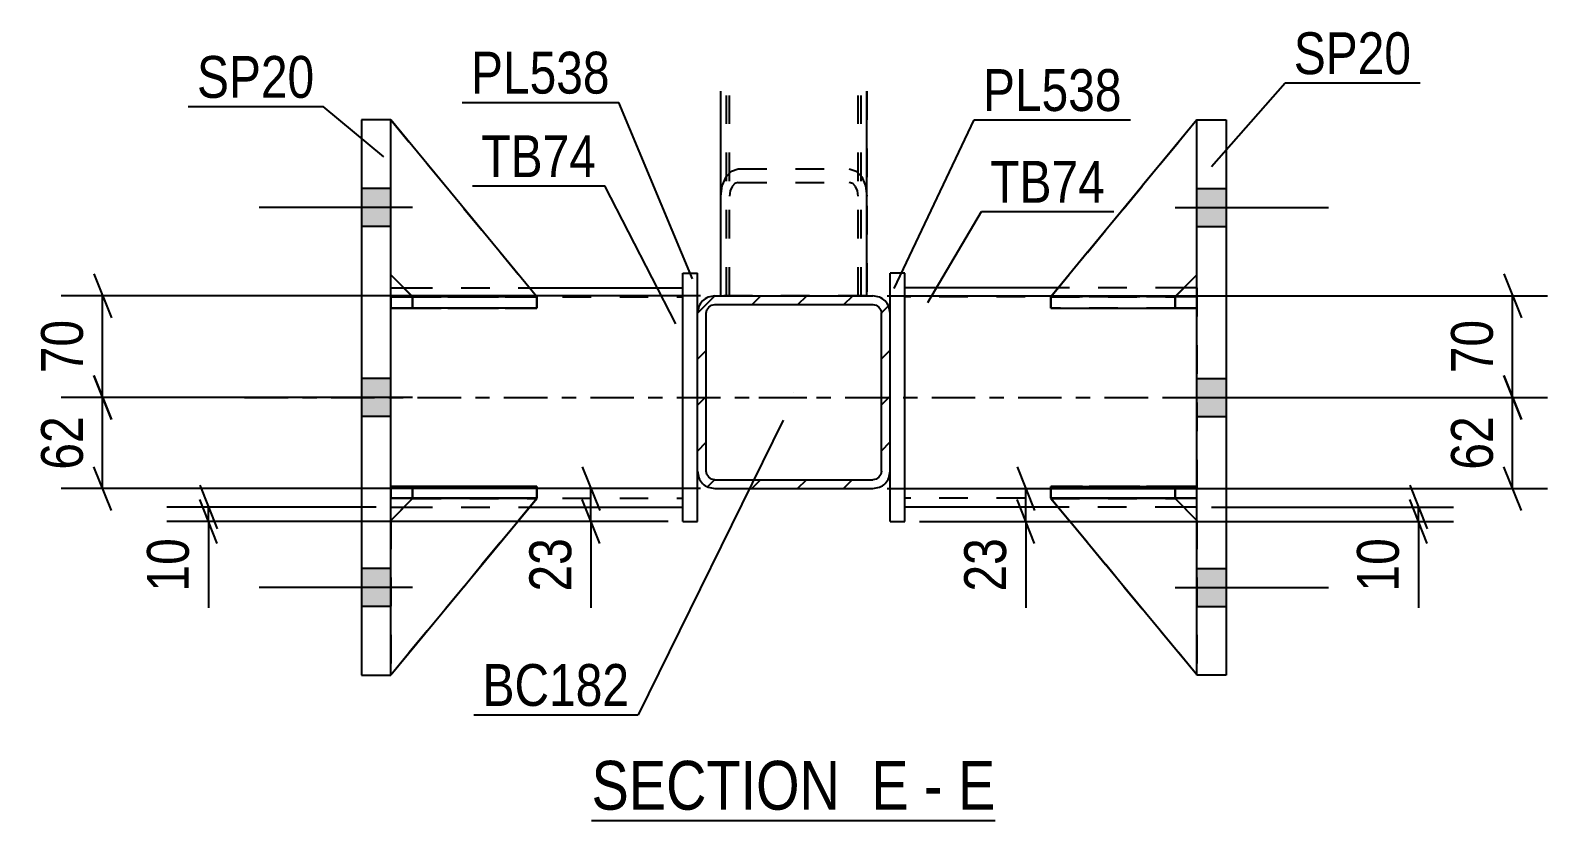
# Model space of a CAD drawing. Header units: millimetres. Extents: x 0 to 841, y 0 to 594.
# Drawn here: x 214.2 to 318.1, y 155.7 to 209.8 of the extents above; entities that cross this region are included whole.
import ezdxf

# ---------------------------------------------------------------- set-up
doc = ezdxf.new("R2010")
doc.units = ezdxf.units.MM
doc.linetypes.add('DXK_LINE_DOT2', pattern=[3.9198, 1.9599, -1.9599])
doc.linetypes.add('DXK_LINE_DOT3', pattern=[5.9187, 2.979, -0.9799, 0.9799, -0.9799])
doc.styles.add('Arial Narrow', font='ARIALN.TTF', dxfattribs={"height": 0.2})

# ---------------------------------------------------------------- blocks, each defined once
blk = doc.blocks.new('Unknown-814748569-16 - 6147')
at = {"color": 6, "linetype": 'Continuous'}
blk.add_line((252.63, 155.67), (280.27, 155.67), dxfattribs=at)
at = {"color": 0, "linetype": 'Continuous'}
for points in [[(270.74, 156.42), (270.74, 159.92), (252.63, 159.92), (252.63, 156.42)], [(274.34, 156.42), (274.34, 159.92), (271.79, 159.92), (271.79, 156.42)], [(276.67, 156.42), (276.67, 159.92), (275.39, 159.92), (275.39, 156.42)], [(280.27, 156.42), (280.27, 159.92), (277.72, 159.92), (277.72, 156.42)]]:
    blk.add_wipeout(points, dxfattribs=at)
at = {"color": 7, "linetype": 'Continuous', "style": 'Arial Narrow'}
for s, p in [('SECTION ', (252.63, 156.42)), ('E', (271.79, 156.42)), ('E', (277.72, 156.42)), ('-', (275.39, 156.42))]:
    blk.add_text(s, height=3.34, dxfattribs=at).set_placement(p)
blk = doc.blocks.new('Part-814748569-6248 - 6147')
at = {"color": 7, "linetype": 'DXK_LINE_DOT2'}
for p, q in [((261.48, 191.59), (261.48, 205.59)), ((261.88, 191.59), (261.88, 205.59)), ((271.08, 191.59), (271.08, 205.59)), ((271.48, 205.59), (271.48, 191.59)), ((271.48, 191.59), (261.48, 191.59))]:
    blk.add_line(p, q, dxfattribs=at)
blk = doc.blocks.new('Bolt-814748569-6224 - 6147')
at = {"linetype": 'Continuous'}
for points in [[(238.88, 196.33), (238.88, 198.93), (236.88, 198.93), (236.88, 196.33)], [(238.88, 196.33), (238.88, 198.93), (236.88, 198.93), (236.88, 196.33)], [(238.88, 196.33), (238.88, 198.93), (236.88, 198.93), (236.88, 196.33)], [(238.88, 183.33), (238.88, 185.93), (236.88, 185.93), (236.88, 183.33)], [(238.88, 183.33), (238.88, 185.93), (236.88, 185.93), (236.88, 183.33)], [(238.88, 170.33), (238.88, 172.93), (236.88, 172.93), (236.88, 170.33)], [(238.88, 170.33), (238.88, 172.93), (236.88, 172.93), (236.88, 170.33)], [(238.88, 170.33), (238.88, 172.93), (236.88, 172.93), (236.88, 170.33)]]:
    blk.add_hatch(color=1, dxfattribs=at).paths.add_polyline_path(points)
at = {"color": 1, "linetype": 'Continuous'}
for p, q in [((238.88, 198.93), (236.88, 198.93)), ((238.88, 198.93), (236.88, 198.93)), ((238.88, 198.93), (236.88, 198.93)), ((240.38, 197.63), (229.88, 197.63)), ((240.38, 197.63), (229.88, 197.63)), ((240.38, 197.63), (229.88, 197.63)), ((238.88, 196.33), (236.88, 196.33)), ((238.88, 196.33), (236.88, 196.33)), ((238.88, 196.33), (236.88, 196.33)), ((238.88, 185.93), (236.88, 185.93)), ((238.88, 185.93), (236.88, 185.93)), ((240.38, 184.63), (229.88, 184.63)), ((240.38, 184.63), (229.88, 184.63)), ((238.88, 183.33), (236.88, 183.33)), ((238.88, 183.33), (236.88, 183.33)), ((238.88, 172.93), (236.88, 172.93)), ((238.88, 172.93), (236.88, 172.93)), ((238.88, 172.93), (236.88, 172.93)), ((240.38, 171.63), (229.88, 171.63)), ((240.38, 171.63), (229.88, 171.63)), ((240.38, 171.63), (229.88, 171.63)), ((238.88, 170.33), (236.88, 170.33)), ((238.88, 170.33), (236.88, 170.33)), ((238.88, 170.33), (236.88, 170.33))]:
    blk.add_line(p, q, dxfattribs=at)
blk = doc.blocks.new('Part-814748569-6265 - 6147')
at = {"linetype": 'Continuous'}
h = blk.add_hatch(dxfattribs=at)
h.set_pattern_fill('', scale=0.7, style=0, pattern_type=0)
h.set_pattern_definition([(45, (261.0836, 191.5937), (-1.57154, 1.57154), [])])
h.paths.add_polyline_path([(271.88, 191.59), (261.08, 191.59), (260.62, 191.5), (260.24, 191.24), (259.97, 190.85), (259.88, 190.39), (259.88, 179.59), (259.97, 179.13), (260.24, 178.75), (260.62, 178.49), (261.08, 178.39), (271.88, 178.39), (272.34, 178.49), (272.73, 178.75), (272.99, 179.13), (273.08, 179.59), (273.08, 190.39), (272.99, 190.85), (272.73, 191.24), (272.34, 191.5)])
h.paths.add_polyline_path([(272.44, 190.62), (272.48, 190.39), (272.48, 179.59), (272.44, 179.36), (272.31, 179.17), (272.11, 179.04), (271.88, 178.99), (261.08, 178.99), (260.85, 179.04), (260.66, 179.17), (260.53, 179.36), (260.48, 179.59), (260.48, 190.39), (260.53, 190.62), (260.66, 190.82), (260.85, 190.95), (261.08, 190.99), (271.88, 190.99), (272.11, 190.95), (272.31, 190.82)])
at = {"color": 2, "linetype": 'Continuous'}
for p, q in [((261.08, 191.59), (260.62, 191.5)), ((261.08, 191.59), (271.88, 191.59)), ((272.34, 191.5), (271.88, 191.59)), ((259.97, 190.85), (259.88, 190.39)), ((259.88, 179.59), (259.88, 190.39)), ((260.48, 190.39), (260.53, 190.62)), ((260.48, 179.59), (260.48, 190.39)), ((260.53, 190.62), (260.66, 190.82)), ((260.66, 190.82), (260.85, 190.95)), ((260.85, 190.95), (261.08, 190.99)), ((261.08, 190.99), (271.88, 190.99)), ((271.88, 190.99), (272.11, 190.95)), ((272.11, 190.95), (272.31, 190.82)), ((272.31, 190.82), (272.44, 190.62)), ((272.44, 190.62), (272.48, 190.39)), ((272.48, 179.59), (272.48, 190.39)), ((273.08, 190.39), (272.99, 190.85)), ((273.08, 179.59), (273.08, 190.39)), ((259.88, 179.59), (259.97, 179.13)), ((260.53, 179.36), (260.48, 179.59)), ((260.66, 179.17), (260.53, 179.36)), ((260.85, 179.04), (260.66, 179.17)), ((261.08, 178.99), (260.85, 179.04)), ((261.08, 178.99), (271.88, 178.99)), ((272.11, 179.04), (271.88, 178.99)), ((272.31, 179.17), (272.11, 179.04)), ((272.44, 179.36), (272.31, 179.17)), ((272.48, 179.59), (272.44, 179.36)), ((272.99, 179.13), (273.08, 179.59)), ((260.62, 178.49), (261.08, 178.39)), ((261.08, 178.39), (271.88, 178.39)), ((271.88, 178.39), (272.34, 178.49))]:
    blk.add_line(p, q, dxfattribs=at)
at = {"color": 7, "linetype": 'DXK_LINE_DOT3'}
blk.add_line((266.48, 184.99), (266.48, 184.99), dxfattribs=at)
at = {"color": 2, "linetype": 'Continuous'}
for centre, start, end in [((261.08, 190.39), 112.5, 157.5), ((271.88, 190.39), 22.5, 67.5), ((261.08, 179.59), 202.5, 247.5), ((271.88, 179.59), 292.5, 337.5)]:
    blk.add_arc(centre, 1.2, start, end, dxfattribs=at)
blk = doc.blocks.new('Part-814748569-6249 - 6147')
at = {"color": 2, "linetype": 'Continuous'}
for p, q in [((261.48, 191.59), (261.48, 205.59)), ((271.48, 191.59), (271.48, 205.59))]:
    blk.add_line(p, q, dxfattribs=at)
at = {"color": 7, "linetype": 'DXK_LINE_DOT2'}
for p, q in [((262.08, 191.59), (262.08, 205.59)), ((270.88, 191.59), (270.88, 205.59)), ((261.57, 199.12), (261.84, 199.73)), ((261.84, 199.73), (262.22, 200.13)), ((262.22, 200.13), (262.68, 200.27)), ((262.68, 200.27), (270.28, 200.27)), ((270.28, 200.27), (270.74, 200.13)), ((270.74, 200.13), (271.13, 199.73)), ((271.13, 199.73), (271.39, 199.12)), ((261.48, 198.41), (261.57, 199.12)), ((262.13, 198.77), (262.08, 198.41)), ((262.26, 199.07), (262.13, 198.77)), ((262.45, 199.27), (262.26, 199.07)), ((262.68, 199.34), (262.45, 199.27)), ((262.68, 199.34), (270.28, 199.34)), ((270.51, 199.27), (270.28, 199.34)), ((270.71, 199.07), (270.51, 199.27)), ((270.84, 198.77), (270.71, 199.07)), ((270.88, 198.41), (270.84, 198.77)), ((271.39, 199.12), (271.48, 198.41)), ((261.48, 191.59), (271.48, 191.59))]:
    blk.add_line(p, q, dxfattribs=at)
blk = doc.blocks.new('Part-814748569-6289 - 6147')
at = {"color": 2, "linetype": 'Continuous'}
for p, q in [((238.88, 192.13), (239.78, 192.13)), ((248.38, 192.13), (258.88, 192.13)), ((238.88, 177.13), (239.79, 177.13)), ((248.39, 177.13), (258.88, 177.13))]:
    blk.add_line(p, q, dxfattribs=at)
at = {"color": 7, "linetype": 'DXK_LINE_DOT2'}
for p, q in [((238.88, 177.13), (238.88, 192.13)), ((238.88, 191.53), (258.88, 191.53)), ((239.78, 192.13), (248.38, 192.13)), ((258.88, 177.13), (258.88, 192.13)), ((238.88, 177.73), (258.88, 177.73)), ((239.79, 177.13), (248.39, 177.13))]:
    blk.add_line(p, q, dxfattribs=at)
at = {"color": 7, "linetype": 'DXK_LINE_DOT3'}
blk.add_line((228.88, 184.63), (268.88, 184.63), dxfattribs=at)
blk = doc.blocks.new('Bolt-814748569-6225 - 6147')
at = {"linetype": 'Continuous'}
for points in [[(296.08, 196.33), (296.08, 198.93), (294.08, 198.93), (294.08, 196.33)], [(296.08, 196.33), (296.08, 198.93), (294.08, 198.93), (294.08, 196.33)], [(296.08, 196.33), (296.08, 198.93), (294.08, 198.93), (294.08, 196.33)], [(296.08, 183.33), (296.08, 185.93), (294.08, 185.93), (294.08, 183.33)], [(296.08, 183.33), (296.08, 185.93), (294.08, 185.93), (294.08, 183.33)], [(296.08, 170.33), (296.08, 172.93), (294.08, 172.93), (294.08, 170.33)], [(296.08, 170.33), (296.08, 172.93), (294.08, 172.93), (294.08, 170.33)], [(296.08, 170.33), (296.08, 172.93), (294.08, 172.93), (294.08, 170.33)]]:
    blk.add_hatch(color=1, dxfattribs=at).paths.add_polyline_path(points)
at = {"color": 1, "linetype": 'Continuous'}
for p, q in [((294.08, 198.93), (296.08, 198.93)), ((294.08, 198.93), (296.08, 198.93)), ((294.08, 198.93), (296.08, 198.93)), ((292.58, 197.63), (303.08, 197.63)), ((292.58, 197.63), (303.08, 197.63)), ((292.58, 197.63), (303.08, 197.63)), ((294.08, 196.33), (296.08, 196.33)), ((294.08, 196.33), (296.08, 196.33)), ((294.08, 196.33), (296.08, 196.33)), ((294.08, 185.93), (296.08, 185.93)), ((294.08, 185.93), (296.08, 185.93)), ((292.58, 184.63), (303.08, 184.63)), ((292.58, 184.63), (303.08, 184.63)), ((294.08, 183.33), (296.08, 183.33)), ((294.08, 183.33), (296.08, 183.33)), ((294.08, 172.93), (296.08, 172.93)), ((294.08, 172.93), (296.08, 172.93)), ((294.08, 172.93), (296.08, 172.93)), ((292.58, 171.63), (303.08, 171.63)), ((292.58, 171.63), (303.08, 171.63)), ((292.58, 171.63), (303.08, 171.63)), ((294.08, 170.33), (296.08, 170.33)), ((294.08, 170.33), (296.08, 170.33)), ((294.08, 170.33), (296.08, 170.33))]:
    blk.add_line(p, q, dxfattribs=at)
blk = doc.blocks.new('Part-814748569-6274 - 6147')
at = {"color": 2, "linetype": 'Continuous'}
for p, q in [((284.59, 192.13), (274.08, 192.13)), ((294.08, 192.13), (293.19, 192.13)), ((284.57, 177.13), (274.08, 177.13)), ((294.08, 177.13), (293.18, 177.13))]:
    blk.add_line(p, q, dxfattribs=at)
at = {"color": 7, "linetype": 'DXK_LINE_DOT2'}
for p, q in [((274.08, 177.13), (274.08, 192.13)), ((294.08, 191.53), (274.08, 191.53)), ((293.19, 192.13), (284.59, 192.13)), ((294.08, 192.13), (294.08, 177.13)), ((294.08, 177.73), (274.08, 177.73)), ((293.18, 177.13), (284.57, 177.13))]:
    blk.add_line(p, q, dxfattribs=at)
at = {"color": 7, "linetype": 'DXK_LINE_DOT3'}
blk.add_line((264.08, 184.63), (304.08, 184.63), dxfattribs=at)
blk = doc.blocks.new('Part-814748569-6279 - 6147')
at = {"color": 2, "linetype": 'Continuous'}
for p, q in [((274.08, 193.14), (273.08, 193.14)), ((273.08, 190.39), (273.08, 193.14)), ((274.08, 176.14), (274.08, 193.14)), ((273.08, 176.14), (273.08, 179.59)), ((273.08, 176.14), (274.08, 176.14))]:
    blk.add_line(p, q, dxfattribs=at)
at = {"color": 7, "linetype": 'DXK_LINE_DOT2'}
blk.add_line((273.08, 179.59), (273.08, 190.39), dxfattribs=at)
blk = doc.blocks.new('Part-814748569-6284 - 6147')
at = {"color": 2, "linetype": 'Continuous'}
for p, q in [((258.88, 176.14), (258.88, 193.14)), ((258.88, 193.14), (259.88, 193.14)), ((259.88, 190.39), (259.88, 193.14)), ((259.88, 176.14), (259.88, 179.59)), ((258.88, 176.14), (259.88, 176.14))]:
    blk.add_line(p, q, dxfattribs=at)
at = {"color": 7, "linetype": 'DXK_LINE_DOT2'}
blk.add_line((259.88, 179.59), (259.88, 190.39), dxfattribs=at)
blk = doc.blocks.new('Part-814748569-6290 - 6147')
at = {"color": 2, "linetype": 'Continuous'}
for p, q in [((284.08, 177.72), (284.08, 177.72)), ((292.58, 177.72), (284.08, 177.72)), ((294.08, 165.64), (284.08, 177.72)), ((292.58, 177.72), (292.58, 177.72)), ((292.58, 177.72), (294.08, 176.22))]:
    blk.add_line(p, q, dxfattribs=at)
at = {"color": 7, "linetype": 'DXK_LINE_DOT2'}
for p, q in [((284.08, 177.72), (292.58, 177.72)), ((294.08, 165.64), (284.08, 177.72)), ((292.58, 177.72), (294.08, 176.22)), ((294.08, 176.22), (294.08, 165.64))]:
    blk.add_line(p, q, dxfattribs=at)
blk = doc.blocks.new('Part-814748569-6291 - 6147')
at = {"color": 7, "linetype": 'DXK_LINE_DOT2'}
for p, q in [((284.08, 177.72), (292.58, 177.72)), ((294.08, 165.64), (284.08, 177.72)), ((284.08, 177.72), (284.08, 177.72)), ((292.58, 177.72), (284.08, 177.72)), ((284.08, 177.72), (294.08, 165.64)), ((292.58, 177.72), (294.08, 176.22)), ((292.58, 177.72), (292.58, 177.72)), ((294.08, 176.22), (292.58, 177.72)), ((294.08, 176.22), (294.08, 165.64))]:
    blk.add_line(p, q, dxfattribs=at)
blk = doc.blocks.new('Part-814748569-6292 - 6147')
at = {"color": 2, "linetype": 'Continuous'}
for p, q in [((294.08, 203.64), (284.08, 191.53)), ((294.08, 203.64), (294.08, 203.64)), ((292.59, 191.54), (294.08, 193.03)), ((285.33, 191.53), (284.08, 191.53)), ((284.08, 191.53), (284.08, 191.53))]:
    blk.add_line(p, q, dxfattribs=at)
at = {"color": 7, "linetype": 'DXK_LINE_DOT2'}
for p, q in [((294.08, 203.64), (284.08, 191.53)), ((294.08, 193.03), (294.08, 203.64)), ((292.58, 191.53), (294.08, 193.03)), ((292.58, 191.53), (284.08, 191.53)), ((292.58, 191.53), (285.33, 191.53)), ((292.58, 191.53), (292.59, 191.54)), ((292.58, 191.53), (292.58, 191.53))]:
    blk.add_line(p, q, dxfattribs=at)
blk = doc.blocks.new('Part-814748569-6293 - 6147')
at = {"color": 7, "linetype": 'DXK_LINE_DOT2'}
for p, q in [((294.08, 203.64), (284.08, 191.53)), ((284.08, 191.53), (294.08, 203.64)), ((294.08, 193.03), (294.08, 203.64)), ((292.58, 191.53), (294.08, 193.03)), ((292.58, 191.53), (294.08, 193.03)), ((284.08, 191.53), (292.58, 191.53)), ((284.08, 191.53), (284.08, 191.53)), ((292.58, 191.53), (284.08, 191.53)), ((292.58, 191.53), (292.58, 191.53))]:
    blk.add_line(p, q, dxfattribs=at)
blk = doc.blocks.new('Part-814748569-6294 - 6147')
at = {"color": 7, "linetype": 'DXK_LINE_DOT2'}
for p, q in [((284.08, 177.74), (284.08, 178.54)), ((284.08, 178.54), (292.58, 178.54)), ((294.08, 178.54), (284.08, 178.54)), ((292.58, 177.74), (284.08, 177.74)), ((284.08, 177.74), (294.08, 177.74)), ((292.58, 177.74), (292.58, 178.54)), ((292.58, 178.54), (294.08, 178.54)), ((294.08, 177.74), (292.58, 177.74)), ((294.08, 177.74), (294.08, 178.54)), ((294.08, 177.74), (294.08, 178.54)), ((294.08, 178.54), (294.08, 178.54)), ((294.08, 177.74), (294.08, 177.74))]:
    blk.add_line(p, q, dxfattribs=at)
blk = doc.blocks.new('Part-814748569-6295 - 6147')
at = {"color": 7, "linetype": 'DXK_LINE_DOT2'}
for p, q in [((284.08, 190.74), (284.08, 191.54)), ((284.08, 191.54), (292.58, 191.54)), ((294.08, 191.54), (284.08, 191.54)), ((292.58, 190.74), (292.58, 191.54)), ((292.58, 191.54), (294.08, 191.54)), ((294.08, 190.74), (294.08, 191.54)), ((294.08, 190.74), (294.08, 191.54)), ((294.08, 191.54), (294.08, 191.54)), ((292.58, 190.74), (284.08, 190.74)), ((284.08, 190.74), (294.08, 190.74)), ((294.08, 190.74), (292.58, 190.74)), ((294.08, 190.74), (294.08, 190.74))]:
    blk.add_line(p, q, dxfattribs=at)
blk = doc.blocks.new('Part-814748569-6296 - 6147')
at = {"color": 2, "linetype": 'Continuous'}
for p, q in [((284.08, 178.54), (294.08, 178.54)), ((284.08, 178.54), (284.08, 177.74)), ((294.08, 177.74), (284.08, 177.74)), ((294.08, 178.54), (294.08, 178.54)), ((294.08, 177.74), (294.08, 178.54))]:
    blk.add_line(p, q, dxfattribs=at)
at = {"color": 7, "linetype": 'DXK_LINE_DOT2'}
for p, q in [((292.58, 178.54), (284.08, 178.54)), ((284.08, 177.74), (292.58, 177.74)), ((294.08, 178.54), (292.58, 178.54)), ((292.58, 178.54), (292.58, 177.74)), ((292.58, 177.74), (294.08, 177.74)), ((294.08, 178.54), (294.08, 178.54))]:
    blk.add_line(p, q, dxfattribs=at)
blk = doc.blocks.new('Part-814748569-6297 - 6147')
at = {"color": 2, "linetype": 'Continuous'}
for p, q in [((284.09, 191.54), (284.08, 191.54)), ((284.08, 191.54), (284.08, 190.74)), ((294.08, 191.54), (285.33, 191.54)), ((294.08, 191.54), (294.08, 191.54)), ((294.08, 191.54), (294.08, 190.74)), ((284.08, 190.74), (294.08, 190.74))]:
    blk.add_line(p, q, dxfattribs=at)
at = {"color": 7, "linetype": 'DXK_LINE_DOT2'}
for p, q in [((285.33, 191.54), (284.09, 191.54)), ((292.58, 191.54), (284.09, 191.54)), ((292.58, 191.54), (294.08, 191.54)), ((292.58, 191.54), (292.58, 190.74)), ((294.08, 191.54), (294.08, 191.54)), ((284.08, 190.74), (292.58, 190.74)), ((292.58, 190.74), (294.08, 190.74))]:
    blk.add_line(p, q, dxfattribs=at)
blk = doc.blocks.new('Part-814748569-6298 - 6147')
at = {"color": 2, "linetype": 'Continuous'}
for p, q in [((240.38, 177.72), (238.88, 176.22)), ((238.88, 165.64), (248.88, 177.72)), ((248.88, 177.72), (240.38, 177.72)), ((240.38, 177.72), (240.38, 177.72)), ((248.88, 177.72), (248.88, 177.72))]:
    blk.add_line(p, q, dxfattribs=at)
at = {"color": 7, "linetype": 'DXK_LINE_DOT2'}
for p, q in [((238.88, 176.22), (240.38, 177.72)), ((238.88, 165.64), (248.88, 177.72)), ((240.38, 177.72), (248.88, 177.72)), ((238.88, 176.22), (238.88, 165.64))]:
    blk.add_line(p, q, dxfattribs=at)
blk = doc.blocks.new('Part-814748569-6299 - 6147')
at = {"color": 7, "linetype": 'DXK_LINE_DOT2'}
for p, q in [((240.38, 177.72), (238.88, 176.22)), ((238.88, 165.64), (248.88, 177.72)), ((238.88, 176.22), (240.38, 177.72)), ((248.88, 177.72), (238.88, 165.64)), ((248.88, 177.72), (240.38, 177.72)), ((240.38, 177.72), (240.38, 177.72)), ((240.38, 177.72), (248.88, 177.72)), ((248.88, 177.72), (248.88, 177.72)), ((238.88, 176.22), (238.88, 165.64))]:
    blk.add_line(p, q, dxfattribs=at)
blk = doc.blocks.new('Part-814748569-6300 - 6147')
at = {"color": 2, "linetype": 'Continuous'}
for p, q in [((238.88, 203.64), (238.88, 203.64)), ((248.88, 191.53), (238.88, 203.63)), ((240.37, 191.54), (238.88, 193.03)), ((247.64, 191.53), (248.88, 191.53)), ((248.88, 191.53), (248.88, 191.53))]:
    blk.add_line(p, q, dxfattribs=at)
at = {"color": 7, "linetype": 'DXK_LINE_DOT2'}
for p, q in [((238.88, 203.64), (248.88, 191.53)), ((238.88, 203.63), (238.88, 203.64)), ((238.88, 193.03), (238.88, 203.64)), ((240.38, 191.53), (238.88, 193.03)), ((240.38, 191.53), (240.37, 191.54)), ((248.88, 191.53), (240.38, 191.53)), ((240.38, 191.53), (240.38, 191.53)), ((240.38, 191.53), (247.64, 191.53))]:
    blk.add_line(p, q, dxfattribs=at)
blk = doc.blocks.new('Part-814748569-6301 - 6147')
at = {"color": 7, "linetype": 'DXK_LINE_DOT2'}
for p, q in [((238.88, 193.03), (238.88, 203.64)), ((238.88, 203.64), (248.88, 191.53)), ((238.88, 203.64), (248.88, 191.53)), ((240.38, 191.53), (238.88, 193.03)), ((240.38, 191.53), (238.88, 193.03)), ((248.88, 191.53), (240.38, 191.53)), ((240.38, 191.53), (240.38, 191.53)), ((240.38, 191.53), (248.88, 191.53)), ((248.88, 191.53), (248.88, 191.53))]:
    blk.add_line(p, q, dxfattribs=at)
blk = doc.blocks.new('Part-814748569-6302 - 6147')
at = {"color": 7, "linetype": 'DXK_LINE_DOT2'}
for p, q in [((238.88, 178.54), (240.38, 178.54)), ((248.88, 178.54), (238.88, 178.54)), ((238.88, 178.54), (238.88, 178.54)), ((238.88, 178.54), (238.88, 177.74)), ((238.88, 178.54), (238.88, 177.74)), ((240.38, 177.74), (238.88, 177.74)), ((238.88, 177.74), (248.88, 177.74)), ((238.88, 177.74), (238.88, 177.74)), ((240.38, 178.54), (248.88, 178.54)), ((240.38, 178.54), (240.38, 177.74)), ((248.88, 177.74), (240.38, 177.74)), ((248.88, 178.54), (248.88, 177.74))]:
    blk.add_line(p, q, dxfattribs=at)
blk = doc.blocks.new('Part-814748569-6303 - 6147')
at = {"color": 7, "linetype": 'DXK_LINE_DOT2'}
for p, q in [((238.88, 191.54), (240.38, 191.54)), ((248.88, 191.54), (238.88, 191.54)), ((238.88, 191.54), (238.88, 191.54)), ((238.88, 191.54), (238.88, 190.74)), ((238.88, 191.54), (238.88, 190.74)), ((240.38, 191.54), (248.88, 191.54)), ((240.38, 191.54), (240.38, 190.74)), ((248.88, 191.54), (248.88, 190.74)), ((240.38, 190.74), (238.88, 190.74)), ((238.88, 190.74), (248.88, 190.74)), ((238.88, 190.74), (238.88, 190.74)), ((248.88, 190.74), (240.38, 190.74))]:
    blk.add_line(p, q, dxfattribs=at)
blk = doc.blocks.new('Part-814748569-6304 - 6147')
at = {"color": 2, "linetype": 'Continuous'}
for p, q in [((238.88, 177.74), (238.88, 178.54)), ((248.88, 178.54), (238.88, 178.54)), ((248.88, 177.74), (238.88, 177.74)), ((238.88, 177.74), (238.88, 177.74)), ((248.88, 177.74), (248.88, 178.54))]:
    blk.add_line(p, q, dxfattribs=at)
at = {"color": 7, "linetype": 'DXK_LINE_DOT2'}
for p, q in [((240.38, 178.54), (238.88, 178.54)), ((238.88, 177.74), (240.38, 177.74)), ((240.38, 177.74), (240.38, 178.54)), ((248.88, 178.54), (240.38, 178.54)), ((240.38, 177.74), (248.88, 177.74))]:
    blk.add_line(p, q, dxfattribs=at)
blk = doc.blocks.new('Part-814748569-6305 - 6147')
at = {"color": 2, "linetype": 'Continuous'}
for p, q in [((238.88, 190.74), (238.88, 191.54)), ((238.88, 191.54), (247.64, 191.54)), ((248.88, 191.54), (248.87, 191.54)), ((248.88, 190.74), (248.88, 191.54)), ((248.88, 190.74), (238.88, 190.74)), ((238.88, 190.74), (238.88, 190.74))]:
    blk.add_line(p, q, dxfattribs=at)
at = {"color": 7, "linetype": 'DXK_LINE_DOT2'}
for p, q in [((240.38, 191.54), (238.88, 191.54)), ((240.38, 190.74), (240.38, 191.54)), ((240.38, 191.54), (248.87, 191.54)), ((238.88, 190.74), (240.38, 190.74)), ((240.38, 190.74), (248.88, 190.74))]:
    blk.add_line(p, q, dxfattribs=at)
blk = doc.blocks.new('Part-814748569-6310 - 6147')
at = {"color": 2, "linetype": 'Continuous'}
for p, q in [((294.08, 165.63), (294.08, 203.63)), ((294.08, 203.63), (296.08, 203.63)), ((296.08, 203.63), (296.08, 165.63)), ((296.08, 165.63), (294.08, 165.63))]:
    blk.add_line(p, q, dxfattribs=at)
blk = doc.blocks.new('Part-814748569-6315 - 6147')
at = {"color": 2, "linetype": 'Continuous'}
for p, q in [((236.88, 203.63), (236.88, 165.63)), ((238.88, 203.63), (236.88, 203.63)), ((238.88, 165.63), (238.88, 203.63)), ((236.88, 165.63), (238.88, 165.63))]:
    blk.add_line(p, q, dxfattribs=at)
blk = doc.blocks.new('StraightDimension-814748569-6377 - 6147')
at = {"color": 7, "linetype": 'Continuous'}
for p, q in [((218.56, 193.09), (219.76, 190.09)), ((260.08, 191.59), (216.31, 191.59)), ((219.16, 184.63), (219.16, 191.59)), ((219.76, 183.13), (218.56, 186.13)), ((231.38, 184.63), (216.31, 184.63))]:
    blk.add_line(p, q, dxfattribs=at)
at = {"color": 0}
blk.add_wipeout([(218.41, 190.54), (214.21, 190.54), (214.21, 185.69), (218.41, 185.69)], dxfattribs=at)
at = {"color": 3, "style": 'Arial Narrow'}
blk.add_text('70', height=2.863, rotation=90.0002, dxfattribs=at).set_placement((217.81, 186.29))
blk = doc.blocks.new('StraightDimension-814748569-6359 - 6147')
at = {"color": 7, "linetype": 'Continuous'}
for p, q in [((315.09, 186.13), (316.29, 183.13)), ((301.58, 184.63), (318.09, 184.63)), ((315.69, 178.39), (315.69, 184.63)), ((316.29, 176.89), (315.09, 179.89)), ((272.88, 178.39), (318.09, 178.39))]:
    blk.add_line(p, q, dxfattribs=at)
at = {"color": 0}
blk.add_wipeout([(314.94, 183.94), (310.74, 183.94), (310.74, 179.09), (314.94, 179.09)], dxfattribs=at)
at = {"color": 3, "style": 'Arial Narrow'}
blk.add_text('62', height=2.863, rotation=90.0002, dxfattribs=at).set_placement((314.34, 179.69))
blk = doc.blocks.new('StraightDimension-814748569-6437 - 6147')
at = {"color": 7, "linetype": 'Continuous'}
for p, q in [((251.99, 179.89), (253.19, 176.89)), ((260.08, 178.39), (249.74, 178.39)), ((253.19, 174.64), (251.99, 177.64)), ((252.59, 176.14), (252.59, 178.39)), ((257.88, 176.14), (249.74, 176.14)), ((252.59, 176.14), (252.59, 170.23)), ((252.59, 176.14), (252.59, 170.23))]:
    blk.add_line(p, q, dxfattribs=at)
at = {"color": 0}
blk.add_wipeout([(251.84, 175.61), (247.64, 175.61), (247.64, 170.75), (251.84, 170.75)], dxfattribs=at)
at = {"color": 3, "style": 'Arial Narrow'}
blk.add_text('23', height=2.863, rotation=90.0002, dxfattribs=at).set_placement((251.24, 171.35))
blk = doc.blocks.new('StraightDimension-814748569-6426 - 6147')
at = {"color": 7, "linetype": 'Continuous'}
for p, q in [((225.81, 178.63), (227.01, 175.63)), ((227.01, 174.64), (225.81, 177.64)), ((237.88, 177.13), (223.56, 177.13)), ((226.41, 176.14), (226.41, 177.13)), ((257.88, 176.14), (223.56, 176.14)), ((226.41, 176.14), (226.41, 170.23)), ((226.41, 176.14), (226.41, 170.23))]:
    blk.add_line(p, q, dxfattribs=at)
at = {"color": 0}
blk.add_wipeout([(225.66, 175.61), (221.46, 175.61), (221.46, 170.75), (225.66, 170.75)], dxfattribs=at)
at = {"color": 3, "style": 'Arial Narrow'}
blk.add_text('10', height=2.863, rotation=90.0002, dxfattribs=at).set_placement((225.06, 171.35))
blk = doc.blocks.new('StraightDimension-814748569-6341 - 6147')
at = {"color": 7, "linetype": 'Continuous'}
for p, q in [((315.09, 193.09), (316.29, 190.09)), ((272.88, 191.59), (318.09, 191.59)), ((315.69, 184.63), (315.69, 191.59)), ((316.29, 183.13), (315.09, 186.13)), ((301.58, 184.63), (318.09, 184.63))]:
    blk.add_line(p, q, dxfattribs=at)
at = {"color": 0}
blk.add_wipeout([(314.94, 190.54), (310.74, 190.54), (310.74, 185.69), (314.94, 185.69)], dxfattribs=at)
at = {"color": 3, "style": 'Arial Narrow'}
blk.add_text('70', height=2.863, rotation=90.0002, dxfattribs=at).set_placement((314.34, 186.29))
blk = doc.blocks.new('StraightDimension-814748569-6396 - 6147')
at = {"color": 7, "linetype": 'Continuous'}
for p, q in [((218.56, 186.13), (219.76, 183.13)), ((231.38, 184.63), (216.31, 184.63)), ((219.16, 178.39), (219.16, 184.63)), ((219.76, 176.89), (218.56, 179.89)), ((260.08, 178.39), (216.31, 178.39))]:
    blk.add_line(p, q, dxfattribs=at)
at = {"color": 0}
blk.add_wipeout([(218.41, 183.94), (214.21, 183.94), (214.21, 179.09), (218.41, 179.09)], dxfattribs=at)
at = {"color": 3, "style": 'Arial Narrow'}
blk.add_text('62', height=2.863, rotation=90.0002, dxfattribs=at).set_placement((217.81, 179.69))
blk = doc.blocks.new('StraightDimension-814748569-6415 - 6147')
at = {"color": 7, "linetype": 'Continuous'}
for p, q in [((308.65, 178.63), (309.85, 175.63)), ((309.85, 174.64), (308.65, 177.64)), ((295.08, 177.13), (311.65, 177.13)), ((309.25, 176.14), (309.25, 177.13)), ((275.08, 176.14), (311.65, 176.14)), ((309.25, 176.14), (309.25, 170.23)), ((309.25, 176.14), (309.25, 170.23))]:
    blk.add_line(p, q, dxfattribs=at)
at = {"color": 0}
blk.add_wipeout([(308.5, 175.61), (304.3, 175.61), (304.3, 170.75), (308.5, 170.75)], dxfattribs=at)
at = {"color": 3, "style": 'Arial Narrow'}
blk.add_text('10', height=2.863, rotation=90.0002, dxfattribs=at).set_placement((307.9, 171.35))
blk = doc.blocks.new('StraightDimension-814748569-6448 - 6147')
at = {"color": 7, "linetype": 'Continuous'}
for p, q in [((281.76, 179.89), (282.96, 176.89)), ((272.88, 178.39), (284.76, 178.39)), ((282.96, 174.64), (281.76, 177.64)), ((282.36, 176.14), (282.36, 178.39)), ((275.08, 176.14), (284.76, 176.14)), ((282.36, 176.14), (282.36, 170.23)), ((282.36, 176.14), (282.36, 170.23))]:
    blk.add_line(p, q, dxfattribs=at)
at = {"color": 0}
blk.add_wipeout([(281.61, 175.61), (277.41, 175.61), (277.41, 170.75), (281.61, 170.75)], dxfattribs=at)
at = {"color": 3, "style": 'Arial Narrow'}
blk.add_text('23', height=2.863, rotation=90.0002, dxfattribs=at).set_placement((281.01, 171.35))
blk = doc.blocks.new('Mark-814748569-6261 - 6147')
at = {"color": 30, "linetype": 'Continuous'}
for p in [(265.76, 183.07), (244.57, 162.92)]:
    blk.add_line(p, (255.82, 162.92), dxfattribs=at)
at = {"color": 0}
blk.add_wipeout([(255.22, 163.52), (255.22, 166.52), (245.17, 166.52), (245.17, 163.52)], dxfattribs=at)
blk.add_wipeout([(255.22, 163.52), (255.22, 166.52), (245.17, 166.52), (245.17, 163.52)], dxfattribs=at)
at = {"color": 3, "style": 'Arial Narrow'}
blk.add_text('BC182', height=2.863, dxfattribs=at).set_placement((245.17, 163.52))
blk = doc.blocks.new('Mark-814748569-6270 - 6147')
at = {"color": 30, "linetype": 'Continuous'}
for p, q in [((275.65, 191.12), (279.33, 197.36)), ((279.33, 197.36), (288.39, 197.36))]:
    blk.add_line(p, q, dxfattribs=at)
at = {"color": 0}
blk.add_wipeout([(287.79, 197.96), (287.79, 200.96), (279.93, 200.96), (279.93, 197.96)], dxfattribs=at)
blk.add_wipeout([(287.79, 197.96), (287.79, 200.96), (279.93, 200.96), (279.93, 197.96)], dxfattribs=at)
at = {"color": 3, "style": 'Arial Narrow'}
blk.add_text('TB74', height=2.863, dxfattribs=at).set_placement((279.93, 197.96))
blk = doc.blocks.new('Mark-814748569-6275 - 6147')
at = {"color": 30, "linetype": 'Continuous'}
for p, q in [((273.35, 192.08), (278.83, 203.64)), ((278.83, 203.64), (289.54, 203.64))]:
    blk.add_line(p, q, dxfattribs=at)
at = {"color": 0}
blk.add_wipeout([(288.94, 204.24), (288.94, 207.24), (279.43, 207.24), (279.43, 204.24)], dxfattribs=at)
blk.add_wipeout([(288.94, 204.24), (288.94, 207.24), (279.43, 207.24), (279.43, 204.24)], dxfattribs=at)
at = {"color": 3, "style": 'Arial Narrow'}
blk.add_text('PL538', height=2.863, dxfattribs=at).set_placement((279.43, 204.24))
blk = doc.blocks.new('Mark-814748569-6280 - 6147')
at = {"color": 30, "linetype": 'Continuous'}
for p in [(243.78, 204.83), (259.55, 192.75)]:
    blk.add_line(p, (254.49, 204.83), dxfattribs=at)
at = {"color": 0}
blk.add_wipeout([(253.89, 205.43), (253.89, 208.43), (244.38, 208.43), (244.38, 205.43)], dxfattribs=at)
blk.add_wipeout([(253.89, 205.43), (253.89, 208.43), (244.38, 208.43), (244.38, 205.43)], dxfattribs=at)
at = {"color": 3, "style": 'Arial Narrow'}
blk.add_text('PL538', height=2.863, dxfattribs=at).set_placement((244.38, 205.43))
blk = doc.blocks.new('Mark-814748569-6285 - 6147')
at = {"color": 30, "linetype": 'Continuous'}
for p in [(244.49, 199.11), (258.41, 189.67)]:
    blk.add_line(p, (253.54, 199.11), dxfattribs=at)
at = {"color": 0}
blk.add_wipeout([(252.94, 199.71), (252.94, 202.71), (245.09, 202.71), (245.09, 199.71)], dxfattribs=at)
blk.add_wipeout([(252.94, 199.71), (252.94, 202.71), (245.09, 202.71), (245.09, 199.71)], dxfattribs=at)
at = {"color": 3, "style": 'Arial Narrow'}
blk.add_text('TB74', height=2.863, dxfattribs=at).set_placement((245.09, 199.71))
blk = doc.blocks.new('Mark-814748569-6306 - 6147')
at = {"color": 30, "linetype": 'Continuous'}
for p, q in [((295.08, 200.43), (300.11, 206.16)), ((300.11, 206.16), (309.35, 206.16))]:
    blk.add_line(p, q, dxfattribs=at)
at = {"color": 0}
blk.add_wipeout([(308.75, 206.76), (308.75, 209.76), (300.71, 209.76), (300.71, 206.76)], dxfattribs=at)
blk.add_wipeout([(308.75, 206.76), (308.75, 209.76), (300.71, 209.76), (300.71, 206.76)], dxfattribs=at)
at = {"color": 3, "style": 'Arial Narrow'}
blk.add_text('SP20', height=2.863, dxfattribs=at).set_placement((300.71, 206.76))
blk = doc.blocks.new('Mark-814748569-6311 - 6147')
at = {"color": 30, "linetype": 'Continuous'}
for p in [(225.02, 204.54), (238.42, 201.11)]:
    blk.add_line(p, (234.26, 204.54), dxfattribs=at)
at = {"color": 0}
blk.add_wipeout([(233.66, 205.14), (233.66, 208.14), (225.62, 208.14), (225.62, 205.14)], dxfattribs=at)
blk.add_wipeout([(233.66, 205.14), (233.66, 208.14), (225.62, 208.14), (225.62, 205.14)], dxfattribs=at)
at = {"color": 3, "style": 'Arial Narrow'}
blk.add_text('SP20', height=2.863, dxfattribs=at).set_placement((225.62, 205.14))

msp = doc.modelspace()

# ---------------------------------------------------------------- block references
for name in ['Part-814748569-6248 - 6147', 'Part-814748569-6249 - 6147', 'Part-814748569-6315 - 6147', 'Part-814748569-6300 - 6147', 'Part-814748569-6301 - 6147', 'Part-814748569-6292 - 6147', 'Part-814748569-6293 - 6147', 'Part-814748569-6310 - 6147', 'Bolt-814748569-6224 - 6147', 'Bolt-814748569-6225 - 6147', 'Part-814748569-6284 - 6147', 'Part-814748569-6279 - 6147', 'Part-814748569-6289 - 6147', 'Part-814748569-6303 - 6147', 'Part-814748569-6305 - 6147', 'Part-814748569-6265 - 6147', 'Part-814748569-6274 - 6147', 'Part-814748569-6295 - 6147', 'Part-814748569-6297 - 6147', 'Part-814748569-6302 - 6147', 'Part-814748569-6304 - 6147', 'Part-814748569-6298 - 6147', 'Part-814748569-6299 - 6147', 'Part-814748569-6294 - 6147', 'Part-814748569-6296 - 6147', 'Part-814748569-6290 - 6147', 'Part-814748569-6291 - 6147', 'Unknown-814748569-16 - 6147']:
    msp.add_blockref(name, (0, 0))

# ---------------------------------------------------------------- next in the draw order: block references
for name in ['Mark-814748569-6306 - 6147', 'Mark-814748569-6311 - 6147', 'StraightDimension-814748569-6377 - 6147', 'StraightDimension-814748569-6359 - 6147', 'StraightDimension-814748569-6437 - 6147']:
    msp.add_blockref(name, (0, 0))

# ---------------------------------------------------------------- next in the draw order: block references
for name in ['Mark-814748569-6280 - 6147', 'StraightDimension-814748569-6341 - 6147', 'StraightDimension-814748569-6426 - 6147', 'StraightDimension-814748569-6415 - 6147']:
    msp.add_blockref(name, (0, 0))

# ---------------------------------------------------------------- next in the draw order: block references
for name in ['Mark-814748569-6285 - 6147', 'Mark-814748569-6270 - 6147', 'StraightDimension-814748569-6396 - 6147', 'StraightDimension-814748569-6448 - 6147']:
    msp.add_blockref(name, (0, 0))

# ---------------------------------------------------------------- next in the draw order: block references
for name in ['Mark-814748569-6275 - 6147', 'Mark-814748569-6261 - 6147']:
    msp.add_blockref(name, (0, 0))

doc.saveas('drawing.dxf')
